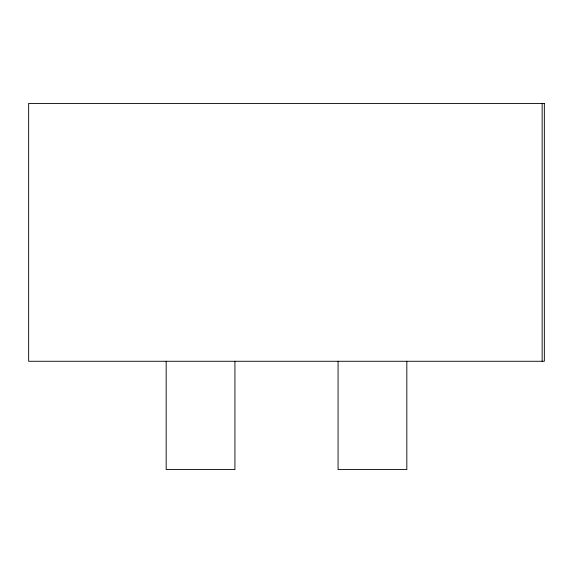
<?xml version="1.0" encoding="UTF-8"?>
<svg xmlns="http://www.w3.org/2000/svg" width="573" height="573" viewBox="0 0 573 573"><rect width="100%" height="100%" fill="white"/><g stroke="black" fill="none" stroke-linecap="round" stroke-linejoin="round"><path stroke-width="0.86" d="M542.144 103.427L542.144 361.276M406.83 361.276L406.83 469.574L338.07 469.574L338.07 361.276M234.93 361.276L234.93 469.574L166.17 469.574L166.17 361.276M544.35 103.427L28.65 103.427L28.65 361.276L544.35 361.276L544.35 103.427"/></g></svg>
